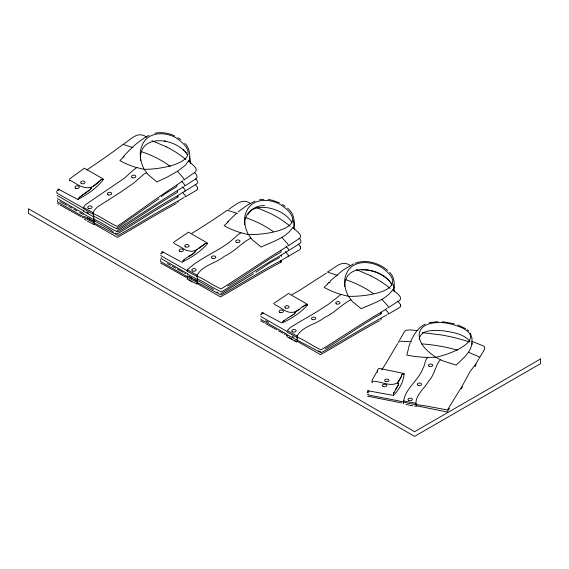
<?xml version="1.0" encoding="UTF-8"?>
<svg xmlns="http://www.w3.org/2000/svg" width="569" height="569" viewBox="0 0 569 569"><rect width="100%" height="100%" fill="white"/><g stroke="black" fill="none" stroke-linecap="round" stroke-linejoin="round"><path stroke-width="0.85" d="M182.272 192.173L185.117 195.281L185.117 196.91L196.824 190.074L197.535 188.887M197.535 187.4L195.21 184.484M160.614 259.635L160.614 261.427L161.127 261.832L187.393 276.797L186.988 277.032L221.064 294.984C241.185 283.746 260.638 271.313 281.008 260.609L299.728 249.691L300.603 248.39M300.603 246.903L298.277 243.994M385.362 309.422L388.207 312.537L388.207 314.166L399.915 307.331L400.626 306.136M400.619 304.65L397.731 301.115M398.421 384.758L398.442 383.911M184.875 143.253C189.385 147.84 190.892 155.309 188.951 161.376M293.945 225.673C294.785 219.115 293.014 212.244 287.53 208.176M389.594 272.274C394.289 276.762 395.242 284.258 393.25 290.218M403.485 403.898C403.229 389.822 418.357 381.13 422.902 368.492C425.1 365.412 424.751 359.117 428.137 357.318A72.661 41.95 0 0 0 435.399 357.268L436.174 357.424A52.17 30.121 0 0 0 440.378 359.622C435.178 365.632 434.638 375.135 428.621 381.116C424.133 389.203 413.948 395.917 416.266 406.302L414.509 406.031M173.438 242.935L173.865 242.095L188.517 232.152L207.607 243.134M393.449 395.092L393.513 394.63M419.211 339.053C421.088 328.683 435.249 330.518 443.116 330.788C452.497 332.26 463.543 333.662 470.008 341.364M377.453 370.867L372.083 380.106L372.055 382.546L372.396 381.628M398.421 384.651L395.547 389.381M393.343 393.961L393.556 393.158M408.471 347.936L410.121 342.986M408.471 348.697L406.807 355.077A72.661 41.95 0 0 0 425.719 357.353L427.483 357.41M293.753 226.526L293.213 228.027M393.449 394.986L393.392 395.448A83.479 48.194 0 0 0 404.075 373.911L401.934 374.615M410.754 341.421C413.755 334.565 418.101 327.666 425.022 324.245M401.586 376.045L397.617 382.638L398.442 384.018M394.004 392.525L398.172 385.49M89.497 190.188L79.646 197.102L77.889 199.427L79.653 197.201L90.343 189.37M93.117 212.692L94.532 209.883L97.648 206.796L120.237 192.414L134.064 182.784L144.149 173.965L146.681 172.784A52.17 33.059 -5.4 0 1 144.526 169.576L143.943 169.242A72.661 46.039 -5.4 0 1 137.371 167.677L136.802 167.514L132.492 170.821L124.575 178.061L85.442 204.698L83.394 207.365L93.11 212.628L93.373 215.416M368.328 392.062L368.932 390.889M182.236 261.669L181.924 262.103L184.655 259.279M182.564 261.434C185.622 256.939 191.924 255.822 195.245 251.605M197.116 275.24C202.422 265.09 216.135 263.319 224.357 256.292C234.314 251.854 241.405 242.863 250.915 238.091A56.288 34.368 -3 0 0 252.501 239.933L261.135 247.046C272.153 241.683 285.987 238.055 292.957 227.216C294.699 230.417 303.334 234.179 299.635 238.347L288.113 245.865L288.028 244.286L281.769 237.252M401.55 375.341L401.934 374.509M274.272 304.493C280.681 306.641 285.595 313.398 292.864 312.267C298.54 312.232 302.182 304.7 307.644 304.82A83.479 50.335 -2.3 0 1 281.918 323L281.982 322.765M282.558 322.339L282.978 321.449M297.21 338.911L297.096 336.023C302.559 326.073 316.115 324.437 324.373 317.573C334.309 313.284 341.45 304.436 350.945 299.799A56.288 33.941 -2.3 0 0 352.538 301.634L361.166 308.725C372.169 303.505 385.974 300.076 393.008 289.379C394.758 292.551 403.393 296.307 399.666 300.453L388.136 307.786L388.072 306.193L381.813 299.202M381.735 369.85C387.503 361.336 392.318 352.268 397.731 343.548M94.049 224.577L94.049 221.618L94.795 220.402M367.944 394.203L367.709 394.637L368.598 395.021L399.082 401.003L410.242 403.691L426.586 406.088L447.469 409.972L462.753 385.064L470.015 371.621L475.798 364.011L478.629 359.295M449.418 408.314L447.191 411.999L416.266 405.725M393.556 393.264L394.004 392.418M90.919 188.716L91.161 188.218M99.596 181.262L101.04 179.655M248.048 214.364L248.788 213.247M295.254 312.73L293.59 314.657M295.012 313.206L295.219 311.677L299.237 309.401M440.378 359.736A56.288 32.497 0 0 0 443.151 360.959L456.174 365.113C462.441 358.79 471.288 352.389 472.007 342.794M399.602 340.042L404.367 331.777L405.839 330.24L410.263 329.899L417.888 330.589M90.357 189.47L90.912 188.616M474.966 366.685L475.798 365.59L475.798 364.004M461.189 388.748L462.633 386.849M249.236 212.692C252.586 207.649 258.667 205.445 264.542 205.594M187.386 269.905C200.807 256.768 220.224 251.142 234.072 238.233C236.306 236.533 238.888 233.105 241.59 232.856A72.661 44.368 -3 0 0 248.176 234.506L248.76 234.841A52.17 31.857 -3 0 0 250.908 237.977L250.915 238.091M398.407 383.641L397.617 382.745L399.694 379.864L401.586 376.152L401.55 375.234M273.483 303.64L288.533 293.476L307.63 304.451M123.011 157.051C130.507 148.601 138.843 140.557 148.971 135.33M227.244 222.308L236.54 213.247M282.238 322.666L282.551 322.232M327.282 284.045L328.839 282.437M124.078 156.354L119.924 160.607A72.661 46.039 -5.4 0 0 135.258 167.165L136.809 167.62M330.397 280.873L342.787 270.247L353.555 263.86M327.296 284.372L324.159 287.359A72.661 43.813 -2.3 0 0 339.508 294.031L341.628 294.571A72.661 43.813 -2.3 0 0 348.207 296.243L348.797 296.577A52.17 31.459 -2.3 0 0 350.945 299.692L350.945 299.799M228.304 221.682L224.129 225.687A72.661 44.368 -3 0 0 239.478 232.33L241.028 232.799M294.436 313.803L290.418 316.442M282.985 321.556L284.649 320.226M328.861 282.964L330.425 281.612M238.084 211.917L247.323 205.117L254.983 201.063M160.821 255.161L161.176 255.879L187.436 270.837L187.037 271.093L196.732 276.449L197.166 276.171C205.558 279.671 212.856 285.361 221.106 288.945C243.169 274.919 264.685 260.097 287.018 246.576M99.589 181.162L93.252 185.999M260.794 316.015L261.143 316.727L286.897 331.357M57.576 198.19L57.924 198.894L83.679 213.517M59.226 189.271L56.551 191.369M98.807 181.796C89.212 192.614 80.222 186.532 70.186 180.195M100.158 180.416L101.602 179.441L103.494 179.498A83.479 52.896 -5.4 0 1 77.889 199.427M161.269 196.689L165.97 193.183L176.909 186.532L176.781 185.039L182.82 180.793M260.794 318.889L261.143 319.579L286.897 334.216M302.943 306.961L305.183 304.991L307.644 304.82M86.858 169.975C99.084 161.703 111.375 153.281 123.053 144.377L133.082 147.634M159 198.673L116.702 228.226M288.383 317.573L283.696 320.93M163.26 251.925L160.579 253.888M199.235 248.304L205.174 243.688L207.621 243.397L205.167 243.589L195.217 250.644L191.469 251.356L186.305 250.374L174.263 243.425M57.234 192.329L56.701 192.727L57.213 193.325L80.229 206.291L88.28 211.554L92.775 213.894L93.202 213.603C101.609 217.052 108.885 222.785 117.143 226.334C137.179 212.785 156.425 198.062 176.767 185.046M263.255 312.808L260.566 314.728M325.319 348.712C344.103 337.438 361.976 324.664 381.024 313.882L380.96 312.345L387.041 308.483M177.492 171.319L185.48 165.174L188.638 160.629C190.38 163.922 199.001 167.684 195.395 171.952L183.915 180.024L183.766 178.488L177.492 171.319L167.343 177.03L156.923 181.973L148.289 174.775A56.288 35.669 -5.4 0 1 146.695 172.891M83.863 210.061L83.515 211.248L93.209 216.604L93.636 216.327C102.029 219.826 109.326 225.516 117.584 229.101C139.647 215.125 161.162 200.345 183.503 186.86M117.072 231.014C137.364 218.332 156.937 204.491 177.507 192.343L177.443 190.8M255.886 272.174L270.332 262.537L279.749 257.501M188.389 256.662L193.581 253.568L195.252 251.704L195.21 250.538L197.343 249.421M187.293 273.981L196.988 279.343L197.422 279.08C205.807 282.601 213.112 288.27 221.362 291.876C241.476 279.841 260.887 266.619 281.271 255.111L299.984 243.447C301.855 242.259 300.745 239.136 299.045 238.297M220.822 293.789L253.554 273.653M161.454 257.835L160.913 258.198L161.425 258.774L187.692 273.739M288.391 317.673L292.445 315.276M191.966 233.311C203.93 225.893 215.886 218.219 227.316 210.139L237.344 213.489M123.779 143.921C131.197 139.441 137.492 130.45 146.738 137.186M228.852 209.264C235.41 205.146 242.309 197.514 250.36 203.46M291.982 294.65L298.874 290.773L326.272 273.198M184.022 197.55L177.948 201.092L177.933 202.678M296.705 342.076L287.011 336.706L287.011 334.778L321.087 352.73C343.178 340.191 364.772 326.848 387.112 314.806M227.792 286.086C245.893 275.282 262.736 262.494 281.029 252.067L280.958 250.531M328.085 271.619C335.376 267.835 341.713 259.293 350.419 265.609M195.565 178.901C197.272 179.733 198.368 182.855 196.49 184.036L177.791 195.587L177.834 197.137C157.257 208.659 137.627 221.867 117.314 233.916L115.187 233.105M177.933 201.099C157.57 211.81 138.111 224.236 117.996 235.481L83.92 217.522M176.369 203.46C156.432 214.2 137.179 226.277 117.406 237.394L94.049 224.001M281.008 262.188L281.008 260.609L281.022 262.174C260.46 273.013 240.787 285.538 220.48 296.904L197.116 283.511M379.452 320.71C359.516 331.457 340.269 343.534 320.496 354.651L297.139 341.251M355.092 263.191C366.23 259.172 378.918 262.878 387.667 270.417M436.174 357.126C457.149 352.752 493.721 335.077 450.122 323.797C439.154 321.094 416.97 321.521 419.374 337.83C421.188 346.421 428.635 352.14 435.399 356.976M402.326 374.324L404.075 373.911M429.104 322.772L437.881 321.592M154.939 133.203C161.646 131.837 168.652 133.054 174.79 135.977M259.464 199.783L263.867 199.306M144.505 169.292C161.176 169.598 209.84 161.56 176.923 138.423C165.799 131.219 147.108 131.396 141.973 145.771C138.63 153.281 140.55 161.831 143.921 168.965M361.571 269.905C372.901 269.35 385.362 274.123 391.621 283.931M101.616 179.541L103.494 179.498M248.745 234.556C264.919 235.168 314.486 228.503 281.506 205.224C270.488 198.211 251.925 197.628 246.349 211.746C242.927 218.98 244.848 227.33 248.155 234.222M348.783 296.293C364.793 296.997 414.637 290.78 381.643 267.458C370.661 260.51 352.14 259.692 346.421 273.717C342.979 280.858 344.899 289.144 348.2 295.958M411.423 341.82L398.791 341.123L398.791 342.751M422.219 332.63L440.292 334.8A121.261 70.008 0 0 1 469.411 342.005M442.298 321.705L454.432 323.868M392.496 395.249L367.496 390.675L367.496 392.482M164.292 140.927L165.799 141.148M416.266 403.343L403.485 400.946M410.114 405.37L412.753 405.768M373.285 381.173C381.109 381.422 390.683 387.169 397.617 382.745M268.12 199.484L272.16 200.203L279.379 202.813M404.075 373.534L379.054 368.328L377.446 369.999L377.453 372.169M401.785 402.944L367.709 396.216M405.925 404.395L409.282 405.171M367.617 392.624L368.385 392.866M327.353 272.039L337.389 275.417M152.008 140.714L166.475 146.909M256.27 207.344L270.744 213.624A121.261 74.034 -3 0 1 290.133 226.199M356.308 269.521L370.782 275.83M318.434 350.924L320.553 351.727M457.846 324.963L465.598 328.612M77.043 199.043L57.924 188.922L58.081 190.629M281.079 322.587L261.953 312.424L262.024 314.188M471.651 341.18L484.063 346.237L484.667 347.161L484.632 349.217L479.141 358.449L479.141 356.813L468.372 352.204M91.196 219.748L87.292 217.578M92.583 220.423L93.963 221.099L93.892 218.183M194.705 279.628L196.782 280.638M297.096 336.023L287.366 330.681L289.436 328.27L292.644 325.98L315.653 312.502L328.761 304.081L341.059 294.393M94.049 221.618L86.758 217.707M93.359 224.236L87.37 221.049M192.962 282.046L197.116 284.08L197.116 281.122L187.393 275.773L187.393 278.732M292.288 336.492L293.675 337.175M294.365 340.468L296.442 341.485M58.934 204.378L57.54 203.496M59.894 201.497L67.042 205.43M93.949 220.537L110.087 229.62L113.473 232.138M59.987 204.954L81.068 216.704M197.457 280.41L213.595 289.493M264.286 322.872L260.63 320.752M167.407 263.568L170.551 265.303M265.687 320.717L268.675 322.36M265.623 323.605L276.897 329.849M68.7 206.341L72.057 208.204M172.208 266.221L175.565 268.084M73.714 209.136L76.893 210.914M177.222 269.009L183.246 272.409M278.518 330.76L282.921 333.242M216.981 292.011L218.126 292.658M79.738 212.529L82.982 214.421M103.466 179.143L84.368 168.168L69.774 178.837L69.468 180.949M83.792 214.1L93.487 219.463L93.913 219.2C102.299 222.728 109.611 228.382 117.861 232.003C137.975 220.075 157.4 206.988 177.777 195.594L177.82 197.144M287.011 331.94L296.705 337.296L297.139 337.026C305.525 340.539 312.829 346.215 321.08 349.814C341.187 337.545 360.575 324.088 380.96 312.345L381.038 313.875M84.319 216.334L86.154 217.322M84.319 219.221L86.154 220.274M186.988 278.959L192.194 281.968M184.484 273.12L185.572 273.753M284.159 333.953L285.247 334.586M186.148 277.388L160.614 263.006M82.164 217.337L83.081 217.884M286.171 335.134L286.897 335.575M83.807 216.96L58.059 202.322L57.54 201.917L57.54 200.132M289.237 337.531L292.288 339.451M189.577 276.683L192.628 278.611M189.221 279.784L192.272 281.705M180.544 261.477L161.959 251.548L162.051 253.297M86.701 211.924L88.529 213.091M83.913 210.992L57.135 195.452M282.48 204.491L285.204 206.305M177.884 137.655L180.608 139.476M467.327 329.821L468.65 330.973M183.225 149.334L184.207 150.266M285.346 251.676L288.191 254.791L288.191 256.42M182.635 187.03L184.918 189.555L184.953 191.163M286.122 246.505L288.398 249.037L288.447 250.637M181.667 181.376L184.512 184.569L184.598 186.148L196.12 178.659C198.282 177.179 196.341 173.737 194.577 172.834M185.245 151.382L186.34 152.698M187.222 154.711C177.009 137.691 137.805 132.598 140.692 160.401M392.098 285.055C383.492 268.867 344.722 259.855 344.75 286.456M292.068 222.806C283.398 206.319 244.506 197.82 244.727 224.584M470.271 333.078L471.004 334.913M471.281 335.753L472.007 338.548L472.028 344.437M393.357 284.621L394.011 286.947M293.455 220.409L294.116 223.098L294.308 229.172M190.003 161.041L190.665 163.723M393.343 393.855L393.513 394.737M189.513 156.76L189.705 157.905M197.265 278.042L197.109 275.176L187.386 269.841L187.436 270.837M190.11 158.182L190.373 163.324M93.586 215.331L93.736 218.197M91.118 187.109L91.168 188.318M281.285 255.104L281.321 256.662M197.386 278.07L197.479 280.972M400.626 304.507L400.619 306.278M394.104 287.302L394.104 291.719M381.038 318.341L381.024 319.927M300.603 246.761L300.603 248.532M297.139 338.868L297.139 341.827M197.535 187.258L197.535 189.029M166.468 146.916A121.261 76.836 -5.4 0 1 185.871 159.54M141.368 151.638A108.935 69.027 -5.4 0 1 170.231 166.418M370.775 275.837A121.261 73.109 -2.3 0 1 390.17 288.391M345.603 279.592A108.935 65.684 -2.3 0 1 373.221 293.547M421.473 343.882A108.935 62.896 0 0 1 457.476 350.184M245.58 217.621A108.935 66.516 -3 0 1 273.191 231.547M207.628 243.496A83.479 50.968 -3 0 1 181.924 262.103M540.55 358.975L414.581 431.7L28.45 208.766L28.45 213.439L414.581 436.366L540.55 363.641L540.55 358.975M108.146 194.804A2.169 1.38 -5.4 0 0 111.652 193.759A2.169 1.38 -5.4 0 0 108.743 192.414A2.169 1.38 -5.4 0 0 108.146 194.804M88.565 208.446A2.169 1.38 -5.4 0 0 92.071 207.401A2.169 1.38 -5.4 0 0 89.162 206.056A2.169 1.38 -5.4 0 0 88.565 208.446M132.271 177.67A2.169 1.38 -5.4 0 0 135.778 176.625A2.169 1.38 -5.4 0 0 132.869 175.273A2.169 1.38 -5.4 0 0 132.271 177.67M81.438 183.581A2.169 1.38 -5.4 0 0 84.945 182.528A2.169 1.38 -5.4 0 0 82.036 181.184A2.169 1.38 -5.4 0 0 81.438 183.581M75.798 188.36A2.169 1.38 -5.4 0 0 79.304 187.315A2.169 1.38 -5.4 0 0 76.402 185.963A2.169 1.38 -5.4 0 0 75.798 188.36M312.253 319.479A2.169 1.309 -2.3 0 0 315.767 318.59A2.169 1.309 -2.3 0 0 312.858 317.225A2.169 1.309 -2.3 0 0 312.253 319.479M292.587 331.862A2.169 1.309 -2.3 0 0 296.108 330.973A2.169 1.309 -2.3 0 0 293.191 329.607A2.169 1.309 -2.3 0 0 292.587 331.862M336.485 303.91A2.169 1.309 -2.3 0 0 339.999 303.014A2.169 1.309 -2.3 0 0 337.09 301.655A2.169 1.309 -2.3 0 0 336.485 303.91M285.538 308.021A2.169 1.309 -2.3 0 0 289.059 307.132A2.169 1.309 -2.3 0 0 286.15 305.766A2.169 1.309 -2.3 0 0 285.538 308.021M279.87 312.409A2.169 1.309 -2.3 0 0 283.39 311.52A2.169 1.309 -2.3 0 0 280.481 310.155A2.169 1.309 -2.3 0 0 279.87 312.409M417.923 385.185A2.169 1.252 0 0 0 421.537 384.58A2.169 1.252 0 0 0 418.82 383.072A2.169 1.252 0 0 0 417.923 385.185M408.677 400.348A2.169 1.252 0 0 0 412.29 399.737A2.169 1.252 0 0 0 409.566 398.236A2.169 1.252 0 0 0 408.677 400.348M429.097 366.237A2.169 1.252 0 0 0 432.703 365.625A2.169 1.252 0 0 0 429.986 364.124A2.169 1.252 0 0 0 429.097 366.237M385.305 381.322A2.169 1.252 0 0 0 388.919 380.711A2.169 1.252 0 0 0 386.202 379.21A2.169 1.252 0 0 0 385.305 381.322M383.115 386.422A2.169 1.252 0 0 0 386.728 385.818A2.169 1.252 0 0 0 384.011 384.31A2.169 1.252 0 0 0 383.115 386.422M212.244 258.319A2.169 1.323 -3 0 0 215.758 257.387A2.169 1.323 -3 0 0 212.849 256.029A2.169 1.323 -3 0 0 212.244 258.319M192.592 271.008A2.169 1.323 -3 0 0 196.106 270.076A2.169 1.323 -3 0 0 193.197 268.717A2.169 1.323 -3 0 0 192.592 271.008M236.455 242.358A2.169 1.323 -3 0 0 239.969 241.427A2.169 1.323 -3 0 0 237.06 240.068A2.169 1.323 -3 0 0 236.455 242.358M185.53 246.91A2.169 1.323 -3 0 0 189.05 245.986A2.169 1.323 -3 0 0 186.134 244.627A2.169 1.323 -3 0 0 185.53 246.91M179.868 251.398A2.169 1.323 -3 0 0 183.382 250.467A2.169 1.323 -3 0 0 180.473 249.108A2.169 1.323 -3 0 0 179.868 251.398"/></g></svg>
